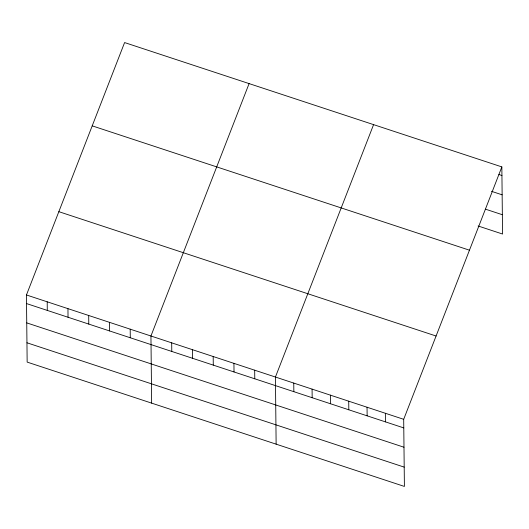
<?xml version="1.0" encoding="UTF-8"?>
<svg xmlns="http://www.w3.org/2000/svg" width="529" height="529" viewBox="0 0 529 529"><rect width="100%" height="100%" fill="white"/><g stroke="black" fill="none" stroke-linecap="round" stroke-linejoin="round"><path stroke-width="0.79" d="M501.849 166.906L403.693 419.312L404.401 486.435L27.151 362.094L26.45 294.97L124.599 42.565L501.849 166.906L502.55 234.03L478.117 225.982M249.093 83.595L150.944 336.001L151.644 403.131M373.586 124.626L275.43 377.032L276.131 444.162M498.88 174.504L501.935 175.509M491.448 191.3L502.14 194.824M485.549 209.186L502.345 214.721M92.211 125.856L469.454 250.197M58.838 211.673L436.088 336.014M26.45 294.97L403.693 419.312M26.543 303.573L403.786 427.915M26.741 322.882L403.984 447.23M26.953 342.785L404.196 467.127M385.37 413.268L385.462 421.877M367.047 407.231L367.139 415.834M348.723 401.194L348.816 409.796M330.4 395.15L330.493 403.759M312.077 389.113L312.17 397.715M293.754 383.075L293.846 391.678M254.68 370.194L254.773 378.797M233.937 363.357L234.023 371.96M213.187 356.52L213.28 365.122M192.437 349.676L192.53 358.285M171.687 342.838L171.78 351.441M130.194 329.164L130.279 337.767M109.443 322.32L109.536 330.929M88.693 315.482L88.786 324.085M67.95 308.645L68.036 317.248M47.2 301.808L47.286 310.411"/></g></svg>
